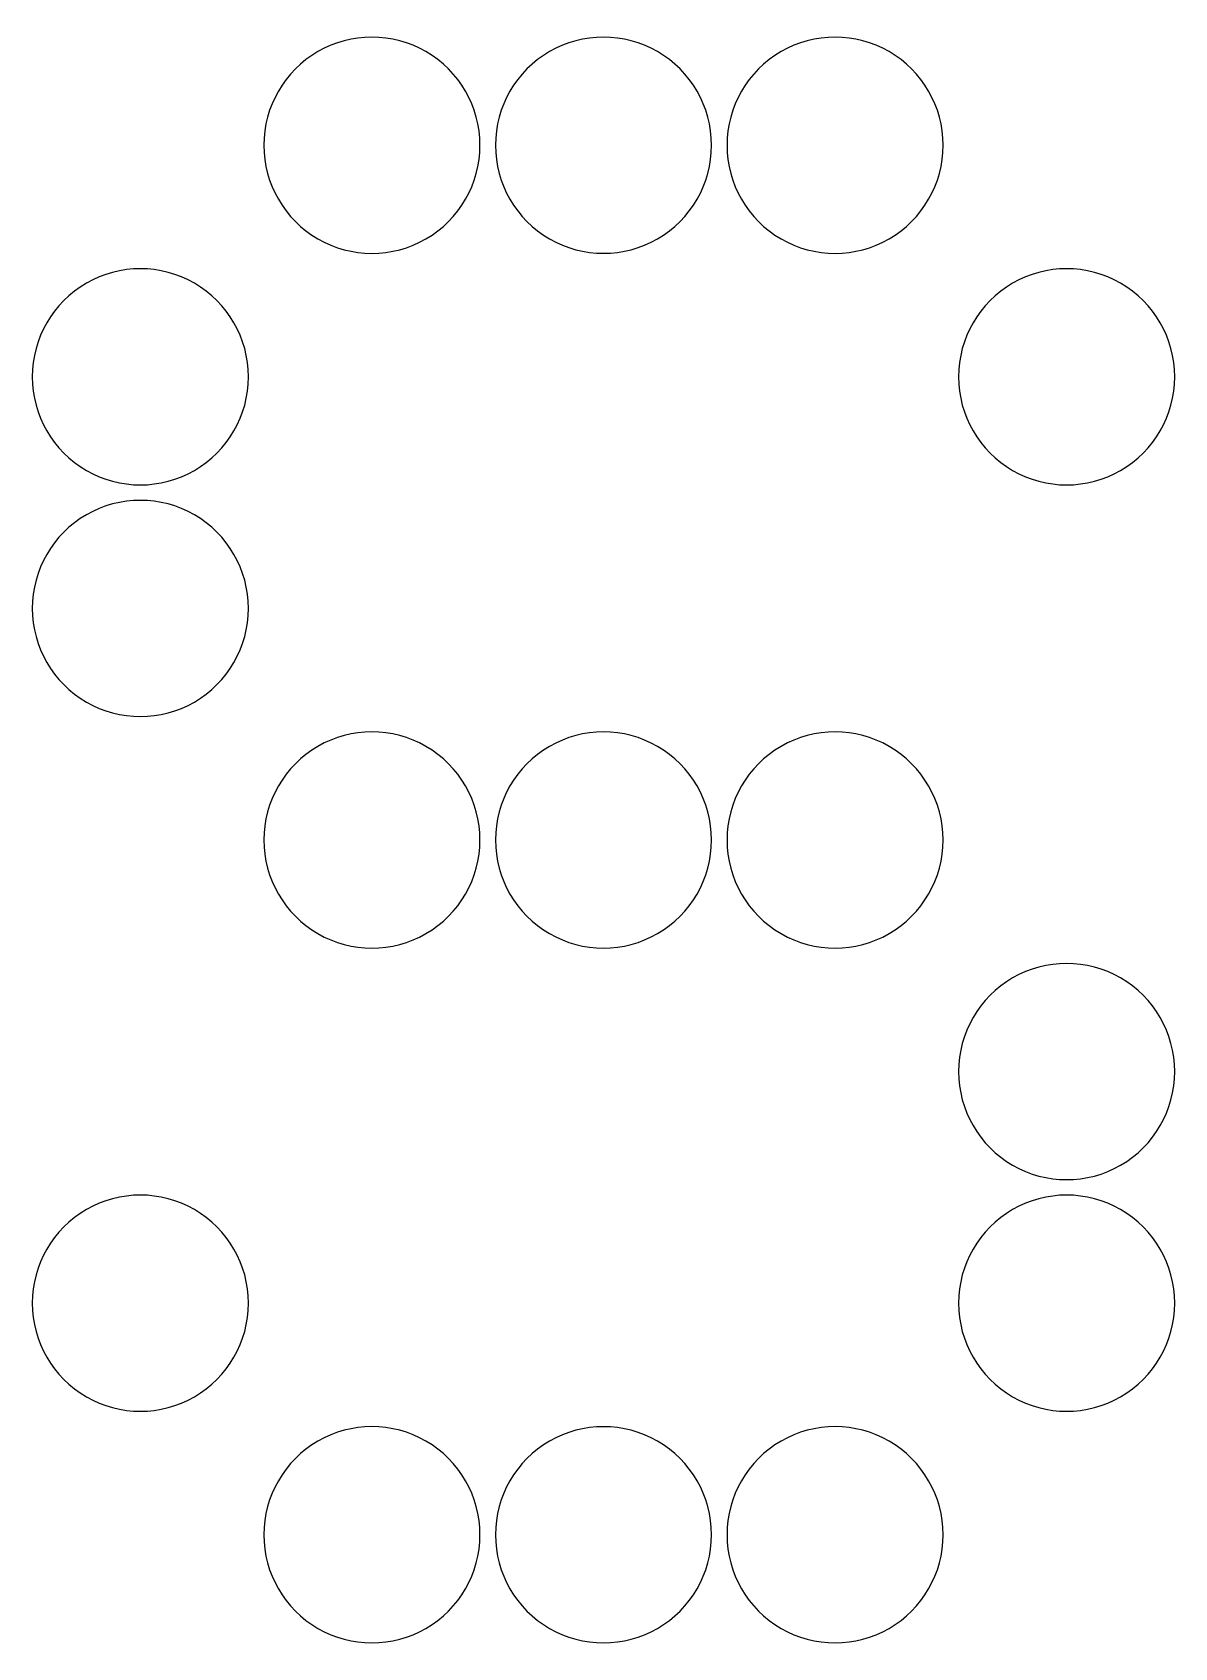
# Model space of a CAD drawing. Extents: x 41 to 536, y 36 to 736.
import ezdxf

# ---------------------------------------------------------------- set-up
doc = ezdxf.new("R2010")
doc.units = 0
doc.layers.add('textbound', color=7, linetype='CONTINUOUS')

msp = doc.modelspace()

# ---------------------------------------------------------------- linework, layer by layer
at = {"layer": 'textbound', "color": 6}
for points in [[(235.06896, 686.735719)], [(335.447774, 686.735719)], [(435.826583, 686.735719)], [(134.690151, 586.356904)], [(536.205396, 586.356904), (536.205398, 586.356904)], [(134.690151, 485.978096)], [(235.06896, 385.599281)], [(335.447774, 385.599281)], [(435.826583, 385.599281)], [(536.205396, 285.220474)], [(134.690151, 184.841659)], [(536.205396, 184.841659)], [(235.06896, 84.462814)], [(335.447774, 84.462814)], [(435.826583, 84.462814)]]:
    msp.add_lwpolyline(points, close=True, dxfattribs=at)
for points in [[(211.650661, 727.313211), (197.155509, 735.683621), (179.295523, 735.683621), (164.800372, 727.313211)], [(312.02605, 727.303332), (297.532638, 735.671108), (279.676017, 735.671108), (265.182605, 727.303332)], [(412.408283, 727.313211), (397.913132, 735.683621), (380.053146, 735.683621), (365.557994, 727.313211)], [(164.800372, 727.313211), (150.30522, 718.942801), (141.377837, 703.474093), (141.382072, 686.735719)], [(235.06896, 686.735719), (235.073196, 703.474093), (226.145812, 718.942801), (211.650661, 727.313211)], [(265.182605, 727.303332), (250.689192, 718.935557), (241.760882, 703.47127), (241.760883, 686.735719)], [(335.447773, 686.735719), (335.447773, 703.47127), (326.519463, 718.935557), (312.02605, 727.303332)], [(365.557994, 727.313211), (351.062843, 718.942801), (342.135459, 703.474093), (342.139695, 686.735719)], [(435.826583, 686.735719), (435.830818, 703.474093), (426.903435, 718.942801), (412.408283, 727.313211)], [(141.382072, 686.735719), (141.376884, 669.99671), (150.304059, 654.527008), (164.799602, 646.156006)], [(211.65143, 646.156006), (226.146973, 654.527008), (235.074148, 669.99671), (235.06896, 686.735719)], [(241.760883, 686.735719), (241.760883, 670.000168), (250.689194, 654.535881), (265.182606, 646.168105)], [(312.026051, 646.168105), (326.519464, 654.535881), (335.447774, 670.000168), (335.447774, 686.735719)], [(342.139695, 686.735719), (342.135459, 669.997345), (351.062843, 654.528637), (365.557994, 646.158227)], [(412.408283, 646.158227), (426.903435, 654.528637), (435.830818, 669.997345), (435.826583, 686.735719)], [(164.799602, 646.156006), (179.295145, 637.785003), (197.155888, 637.785003), (211.65143, 646.156006)], [(265.182606, 646.168105), (279.676018, 637.80033), (297.532639, 637.80033), (312.026051, 646.168105)], [(365.557994, 646.158227), (380.053146, 637.787816), (397.913132, 637.787816), (412.408283, 646.158227)], [(111.268428, 626.924518), (96.775016, 635.292294), (78.918395, 635.292294), (64.424982, 626.924518)], [(512.783673, 626.924517), (498.29026, 635.292293), (480.43364, 635.292293), (465.940227, 626.924517)], [(512.783673, 626.924517), (498.29026, 635.292293), (480.43364, 635.292293), (465.940227, 626.924517)], [(64.424982, 626.924518), (49.93157, 618.556742), (41.003259, 603.092455), (41.003261, 586.356904)], [(134.690151, 586.356904), (134.690151, 603.092455), (125.761841, 618.556742), (111.268428, 626.924518)], [(465.940227, 626.924517), (451.446815, 618.556742), (442.518505, 603.092455), (442.518506, 586.356904)], [(465.940227, 626.924517), (451.446815, 618.556742), (442.518505, 603.092455), (442.518506, 586.356904)], [(536.205395, 586.356904), (536.205395, 603.092455), (527.277085, 618.556742), (512.783673, 626.924517)], [(536.205395, 586.356904), (536.205395, 603.092455), (527.277085, 618.556742), (512.783673, 626.924517)], [(41.003261, 586.356904), (41.003261, 569.621353), (49.931571, 554.157066), (64.424983, 545.78929)], [(111.268429, 545.78929), (125.761841, 554.157066), (134.690151, 569.621353), (134.690151, 586.356904)], [(442.518506, 586.356904), (442.518506, 569.621353), (451.446816, 554.157066), (465.940228, 545.78929)], [(442.518506, 586.356904), (442.518506, 569.621353), (451.446816, 554.157066), (465.940228, 545.78929)], [(512.783674, 545.78929), (527.277086, 554.157066), (536.205396, 569.621353), (536.205396, 586.356904)], [(512.783674, 545.78929), (527.277086, 554.157066), (536.205396, 569.621353), (536.205396, 586.356904)], [(64.424983, 545.78929), (78.918396, 537.421515), (96.775016, 537.421515), (111.268429, 545.78929)], [(465.940228, 545.78929), (480.433641, 537.421515), (498.290261, 537.421515), (512.783674, 545.78929)], [(465.940228, 545.78929), (480.433641, 537.421515), (498.290261, 537.421515), (512.783674, 545.78929)], [(111.268428, 526.545711), (96.775016, 534.913486), (78.918395, 534.913486), (64.424982, 526.545711)], [(64.424982, 526.545711), (49.93157, 518.177935), (41.003259, 502.713648), (41.003261, 485.978096)], [(134.690151, 485.978096), (134.690151, 502.713648), (125.761841, 518.177935), (111.268428, 526.545711)], [(41.003261, 485.978096), (41.003261, 469.242545), (49.931571, 453.778258), (64.424983, 445.410483)], [(111.268429, 445.410483), (125.761841, 453.778258), (134.690151, 469.242545), (134.690151, 485.978096)], [(64.424983, 445.410483), (78.918396, 437.042707), (96.775016, 437.042707), (111.268429, 445.410483)], [(211.650661, 426.176774), (197.155509, 434.547184), (179.295523, 434.547184), (164.800372, 426.176774)], [(312.02605, 426.166895), (297.532638, 434.53467), (279.676017, 434.53467), (265.182605, 426.166895)], [(412.408283, 426.176774), (397.913132, 434.547184), (380.053146, 434.547184), (365.557994, 426.176774)], [(164.800372, 426.176774), (150.30522, 417.806363), (141.377837, 402.337655), (141.382072, 385.599281)], [(235.06896, 385.599281), (235.073196, 402.337655), (226.145812, 417.806363), (211.650661, 426.176774)], [(265.182605, 426.166895), (250.689192, 417.799119), (241.760882, 402.334832), (241.760883, 385.599281)], [(335.447773, 385.599281), (335.447773, 402.334832), (326.519463, 417.799119), (312.02605, 426.166895)], [(365.557994, 426.176774), (351.062843, 417.806363), (342.135459, 402.337655), (342.139695, 385.599281)], [(435.826583, 385.599281), (435.830818, 402.337655), (426.903435, 417.806363), (412.408283, 426.176774)], [(141.382072, 385.599281), (141.376884, 368.860273), (150.304059, 353.390571), (164.799602, 345.019568)], [(211.65143, 345.019568), (226.146973, 353.390571), (235.074148, 368.860273), (235.06896, 385.599281)], [(241.760883, 385.599281), (241.760883, 368.86373), (250.689194, 353.399443), (265.182606, 345.031668)], [(312.026051, 345.031668), (326.519464, 353.399443), (335.447774, 368.86373), (335.447774, 385.599281)], [(342.139695, 385.599281), (342.135459, 368.860907), (351.062843, 353.392199), (365.557994, 345.021789)], [(412.408283, 345.021789), (426.903435, 353.392199), (435.830818, 368.860907), (435.826583, 385.599281)], [(164.799602, 345.019568), (179.295145, 336.648566), (197.155888, 336.648566), (211.65143, 345.019568)], [(265.182606, 345.031668), (279.676018, 336.663892), (297.532639, 336.663892), (312.026051, 345.031668)], [(365.557994, 345.021789), (380.053146, 336.651379), (397.913132, 336.651379), (412.408283, 345.021789)], [(512.783673, 325.788087), (498.29026, 334.155863), (480.43364, 334.155863), (465.940227, 325.788087)], [(465.940227, 325.788087), (451.446815, 317.420312), (442.518505, 301.956025), (442.518506, 285.220474)], [(536.205395, 285.220474), (536.205395, 301.956025), (527.277085, 317.420312), (512.783673, 325.788087)], [(442.518506, 285.220474), (442.518506, 268.484923), (451.446816, 253.020636), (465.940228, 244.65286)], [(512.783674, 244.65286), (527.277086, 253.020636), (536.205396, 268.484923), (536.205396, 285.220474)], [(465.940228, 244.65286), (480.433641, 236.285085), (498.290261, 236.285085), (512.783674, 244.65286)], [(111.268428, 225.409273), (96.775016, 233.777049), (78.918395, 233.777049), (64.424982, 225.409273)], [(512.783673, 225.409272), (498.29026, 233.777048), (480.43364, 233.777048), (465.940227, 225.409272)], [(64.424982, 225.409273), (49.93157, 217.041497), (41.003259, 201.57721), (41.003261, 184.841659)], [(134.690151, 184.841659), (134.690151, 201.57721), (125.761841, 217.041497), (111.268428, 225.409273)], [(465.940227, 225.409272), (451.446815, 217.041497), (442.518505, 201.57721), (442.518506, 184.841659)], [(536.205395, 184.841659), (536.205395, 201.57721), (527.277085, 217.041497), (512.783673, 225.409272)], [(41.003261, 184.841659), (41.003261, 168.106108), (49.931571, 152.641821), (64.424983, 144.274045)], [(111.268429, 144.274045), (125.761841, 152.641821), (134.690151, 168.106108), (134.690151, 184.841659)], [(442.518506, 184.841659), (442.518506, 168.106108), (451.446816, 152.641821), (465.940228, 144.274045)], [(512.783674, 144.274045), (527.277086, 152.641821), (536.205396, 168.106108), (536.205396, 184.841659)], [(64.424983, 144.274045), (78.918396, 135.90627), (96.775016, 135.90627), (111.268429, 144.274045)], [(465.940228, 144.274045), (480.433641, 135.90627), (498.290261, 135.90627), (512.783674, 144.274045)], [(211.650661, 125.040306), (197.155509, 133.410716), (179.295523, 133.410716), (164.800372, 125.040306)], [(312.02605, 125.030427), (297.532638, 133.398203), (279.676017, 133.398203), (265.182605, 125.030427)], [(412.408283, 125.040306), (397.913132, 133.410716), (380.053146, 133.410716), (365.557994, 125.040306)], [(164.800372, 125.040306), (150.30522, 116.669896), (141.377837, 101.201188), (141.382072, 84.462814)], [(235.06896, 84.462814), (235.073196, 101.201188), (226.145812, 116.669896), (211.650661, 125.040306)], [(265.182605, 125.030427), (250.689192, 116.662652), (241.760882, 101.198365), (241.760883, 84.462814)], [(335.447773, 84.462814), (335.447773, 101.198365), (326.519463, 116.662652), (312.02605, 125.030427)], [(365.557994, 125.040306), (351.062843, 116.669896), (342.135459, 101.201188), (342.139695, 84.462814)], [(435.826583, 84.462814), (435.830818, 101.201188), (426.903435, 116.669896), (412.408283, 125.040306)], [(141.382072, 84.462814), (141.376884, 67.723805), (150.304059, 52.254103), (164.799602, 43.883101)], [(211.65143, 43.883101), (226.146973, 52.254103), (235.074148, 67.723805), (235.06896, 84.462814)], [(241.760883, 84.462814), (241.760883, 67.727263), (250.689194, 52.262976), (265.182606, 43.8952)], [(312.026051, 43.8952), (326.519464, 52.262976), (335.447774, 67.727263), (335.447774, 84.462814)], [(342.139695, 84.462814), (342.135459, 67.72444), (351.062843, 52.255732), (365.557994, 43.885322)], [(412.408283, 43.885322), (426.903435, 52.255732), (435.830818, 67.72444), (435.826583, 84.462814)], [(164.799602, 43.883101), (179.295145, 35.512098), (197.155888, 35.512098), (211.65143, 43.883101)], [(265.182606, 43.8952), (279.676018, 35.527425), (297.532639, 35.527425), (312.026051, 43.8952)], [(365.557994, 43.885322), (380.053146, 35.514911), (397.913132, 35.514911), (412.408283, 43.885322)]]:
    msp.add_open_spline(points, degree=3, dxfattribs=at)

doc.saveas('drawing.dxf')
